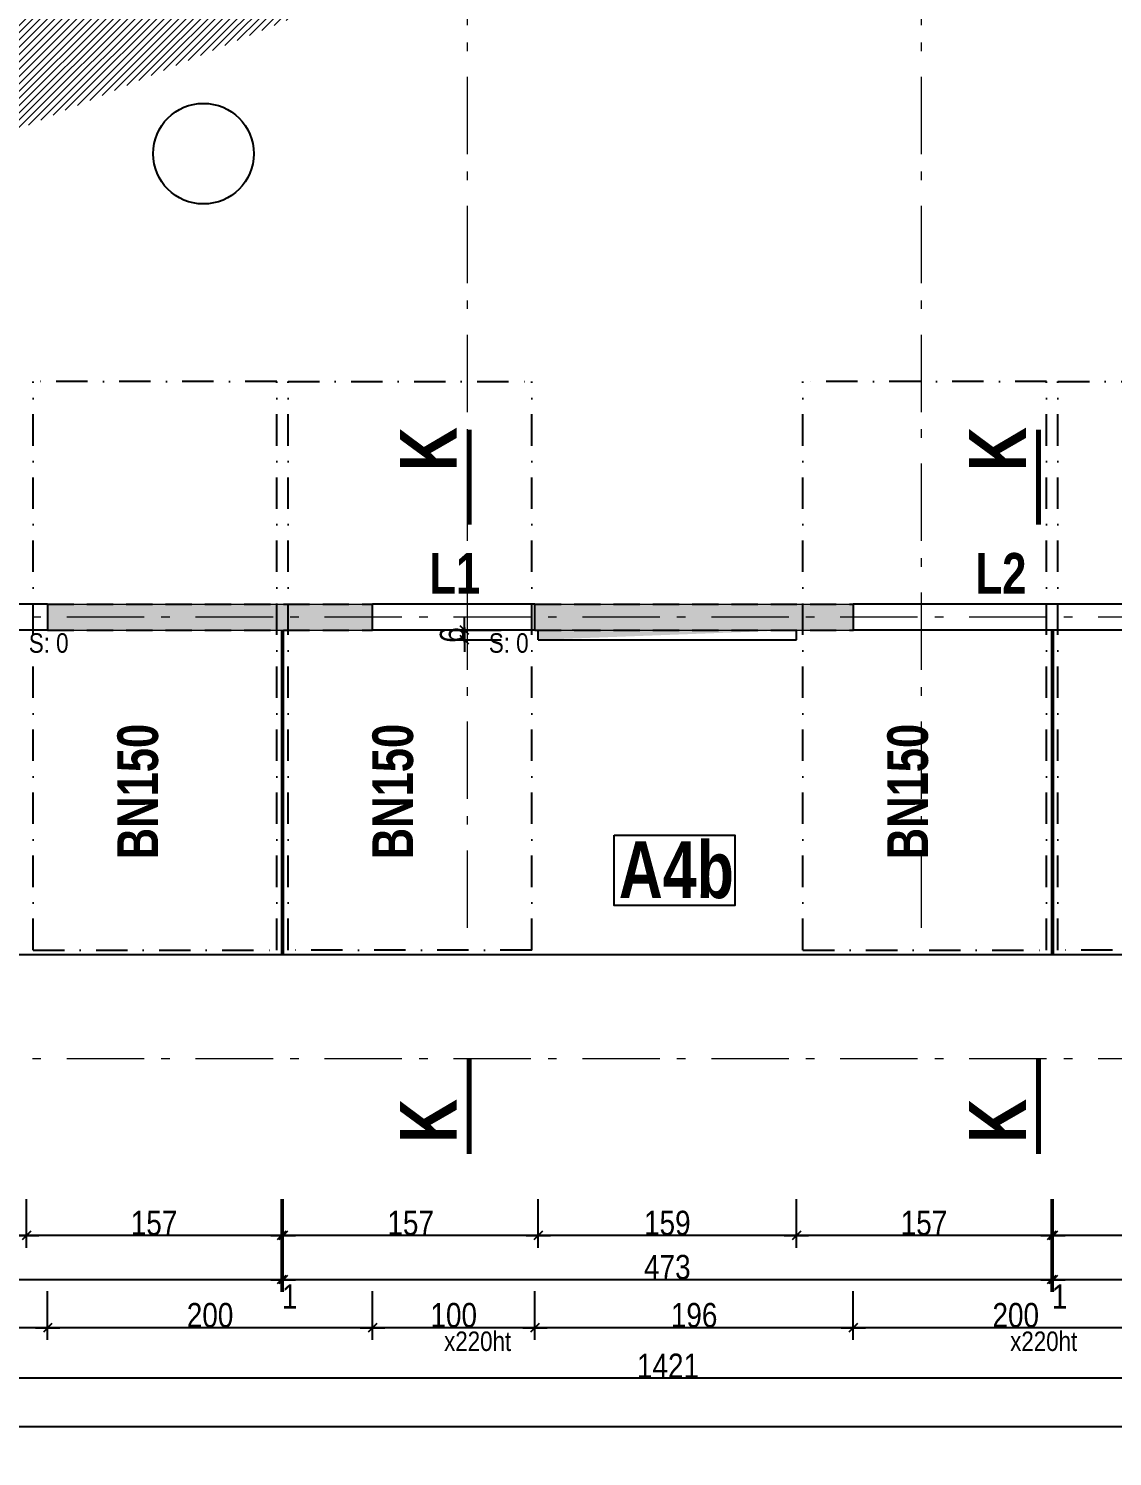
# Model space of a CAD drawing. Header units: centimetres. Extents: x -1744 to 32711, y -16767 to -12567.
# Drawn here: x 30179 to 30847, y -16069 to -15190 of the extents above; entities that cross this region are included whole.
import ezdxf
from ezdxf.enums import TextEntityAlignment as Align

# ---------------------------------------------------------------- set-up
doc = ezdxf.new("R2010")
doc.units = ezdxf.units.CM
doc.header["$LTSCALE"] = 25.4
doc.header["$PDMODE"] = 1
doc.header["$PDSIZE"] = -2
for name, pattern in [('CACHEX2', [19.05, 12.7, -6.35]), ('Style de ligne -6', [1.04164, 0.625, -0.20828, 0.06943, -0.13893]), ('TIRETPTX2', [50.8, 25.4, -12.7, 0, -12.7])]:
    doc.linetypes.add(name, pattern=pattern)
for name, color, linetype in [('01_cote_gen', 4, 'Continuous'), ('01_linteaux', 2, 'Continuous'), ('01_murs_sup', 2, 'CACHEX2'), ('01_poch_murs', 253, 'Continuous'), ('01_texte', 230, 'Continuous'), ('AA_COTES', 2, 'Continuous')]:
    doc.layers.add(name, color=color, linetype=linetype)
for name, color, linetype, lineweight in [('01_murs_coup', 5, 'Continuous', 60), ('01_résv', 32, 'Continuous', 9), ('B Général', 7, 'Continuous', 5)]:
    doc.layers.add(name, color=color, linetype=linetype, lineweight=lineweight)
doc.styles.add('ARIAL NA', font='ARIALN.TTF')
doc.styles.add('impact', font='impact.ttf')
doc.styles.add('STYLE2', font='ARIALN.TTF')
doc.dimstyles.new('JB50', dxfattribs={"dimscale": 0.1, "dimtxt": 150, "dimasz": 15, "dimexe": 0.1, "dimexo": 0.1, "dimgap": 0.09, "dimtad": 1, "dimdec": 1, "dimdsep": 46, "dimtxsty": 'STYLE2', "dimblk1": 'BOND_G', "dimblk2": 'BOND_D', "dimsah": 1, "dimcen": 1.5, "dimdle": 0.01, "dimse1": 1, "dimse2": 1, "dimclrd": 4, "dimclre": 2, "dimclrt": 6, "dimazin": 2, "dimtfac": 2.333333, "dimtdec": 1, "dimtix": 1, "dimtmove": 2, "dimatfit": 3, "dimldrblk": 'BOND_G', "dimfxl": 1, "dimtolj": 1, "dimtzin": 0, "dimarcsym": 0})

# ---------------------------------------------------------------- blocks, each defined once
blk = doc.blocks.new('BOND_G')
at = {"layer": 'AA_COTES', "color": 0}
for p, q in [((0, -5), (0, 15)), ((5, 0), (-5, 0)), ((1.77, 1.77), (-1.77, -1.77))]:
    blk.add_line(p, q, dxfattribs=at)
blk = doc.blocks.new('BOND_D')
at = {"layer": 'AA_COTES', "color": 0}
for p, q in [((5, 0), (-5, 0)), ((-1.77, -1.77), (1.77, 1.77)), ((0, 5), (0, -15))]:
    blk.add_line(p, q, dxfattribs=at)
blk = doc.blocks.new('*D33')
at = {"layer": '01_cote_gen', "color": 4, "lineweight": -2, "transparency": 16777216}
blk.add_line((30885.66, -15990.09), (30688.66, -15990.09), dxfattribs=at)
at = {"layer": 'Defpoints', "color": 0, "transparency": 16777216}
for p in [(30687.16, -15645.55), (30887.16, -15645.55), (30687.16, -15990.09)]:
    blk.add_point(p, dxfattribs=at)
at = {"layer": '01_cote_gen', "color": 4, "lineweight": -2, "transparency": 16777216, "xscale": 1.5, "yscale": 1.5, "zscale": 1.5, "rotation": 180}
blk.add_blockref('BOND_D', (30687.16, -15990.09), dxfattribs=at)
at = {"layer": '01_cote_gen', "color": 4, "lineweight": -2, "transparency": 16777216, "xscale": 1.5, "yscale": 1.5, "zscale": 1.5}
blk.add_blockref('BOND_G', (30887.16, -15990.09), dxfattribs=at)
at = {"layer": '01_cote_gen', "color": 6, "transparency": 16777216, "insert": (30787.16, -15982.43), "char_height": 15, "attachment_point": 5, "style": 'STYLE2'}
blk.add_mtext('\\A1;200', dxfattribs=at)
blk = doc.blocks.new('*D34')
at = {"layer": '01_cote_gen', "color": 4, "lineweight": -2, "transparency": 16777216}
blk.add_line((30685.66, -15990.09), (30492.66, -15990.09), dxfattribs=at)
at = {"layer": 'Defpoints', "color": 0, "transparency": 16777216}
for p in [(30687.16, -15645.55), (30491.16, -15653.55), (30491.16, -15990.09)]:
    blk.add_point(p, dxfattribs=at)
at = {"layer": '01_cote_gen', "color": 4, "lineweight": -2, "transparency": 16777216, "xscale": 1.5, "yscale": 1.5, "zscale": 1.5, "rotation": 180}
blk.add_blockref('BOND_D', (30491.16, -15990.09), dxfattribs=at)
at = {"layer": '01_cote_gen', "color": 4, "lineweight": -2, "transparency": 16777216, "xscale": 1.5, "yscale": 1.5, "zscale": 1.5}
blk.add_blockref('BOND_G', (30687.16, -15990.09), dxfattribs=at)
at = {"layer": '01_cote_gen', "color": 6, "transparency": 16777216, "insert": (30589.16, -15982.43), "char_height": 15, "attachment_point": 5, "style": 'STYLE2'}
blk.add_mtext('\\A1;196', dxfattribs=at)
blk = doc.blocks.new('*D35')
at = {"layer": '01_cote_gen', "color": 4, "lineweight": -2, "transparency": 16777216}
blk.add_line((30489.66, -15990.09), (30392.66, -15990.09), dxfattribs=at)
at = {"layer": 'Defpoints', "color": 0, "transparency": 16777216}
for p in [(30391.16, -15645.55), (30491.16, -15653.55), (30391.16, -15990.09)]:
    blk.add_point(p, dxfattribs=at)
at = {"layer": '01_cote_gen', "color": 4, "lineweight": -2, "transparency": 16777216, "xscale": 1.5, "yscale": 1.5, "zscale": 1.5, "rotation": 180}
blk.add_blockref('BOND_D', (30391.16, -15990.09), dxfattribs=at)
at = {"layer": '01_cote_gen', "color": 4, "lineweight": -2, "transparency": 16777216, "xscale": 1.5, "yscale": 1.5, "zscale": 1.5}
blk.add_blockref('BOND_G', (30491.16, -15990.09), dxfattribs=at)
at = {"layer": '01_cote_gen', "color": 6, "transparency": 16777216, "insert": (30441.16, -15982.43), "char_height": 15, "attachment_point": 5, "style": 'STYLE2'}
blk.add_mtext('\\A1;100', dxfattribs=at)
blk = doc.blocks.new('*D36')
at = {"layer": '01_cote_gen', "color": 4, "lineweight": -2, "transparency": 16777216}
blk.add_line((30389.66, -15990.09), (30192.66, -15990.09), dxfattribs=at)
at = {"layer": 'Defpoints', "color": 0, "transparency": 16777216}
for p in [(30191.16, -15645.55), (30391.16, -15645.55), (30191.16, -15990.09)]:
    blk.add_point(p, dxfattribs=at)
at = {"layer": '01_cote_gen', "color": 4, "lineweight": -2, "transparency": 16777216, "xscale": 1.5, "yscale": 1.5, "zscale": 1.5, "rotation": 180}
blk.add_blockref('BOND_D', (30191.16, -15990.09), dxfattribs=at)
at = {"layer": '01_cote_gen', "color": 4, "lineweight": -2, "transparency": 16777216, "xscale": 1.5, "yscale": 1.5, "zscale": 1.5}
blk.add_blockref('BOND_G', (30391.16, -15990.09), dxfattribs=at)
at = {"layer": '01_cote_gen', "color": 6, "transparency": 16777216, "insert": (30291.16, -15982.43), "char_height": 15, "attachment_point": 5, "style": 'STYLE2'}
blk.add_mtext('\\A1;200', dxfattribs=at)
blk = doc.blocks.new('*D37')
at = {"layer": '01_cote_gen', "color": 4, "lineweight": -2, "transparency": 16777216}
blk.add_line((30189.66, -15990.09), (30092.66, -15990.09), dxfattribs=at)
at = {"layer": 'Defpoints', "color": 0, "transparency": 16777216}
for p in [(30091.16, -15645.55), (30191.16, -15645.55), (30091.16, -15990.09)]:
    blk.add_point(p, dxfattribs=at)
at = {"layer": '01_cote_gen', "color": 4, "lineweight": -2, "transparency": 16777216, "xscale": 1.5, "yscale": 1.5, "zscale": 1.5, "rotation": 180}
blk.add_blockref('BOND_D', (30091.16, -15990.09), dxfattribs=at)
at = {"layer": '01_cote_gen', "color": 4, "lineweight": -2, "transparency": 16777216, "xscale": 1.5, "yscale": 1.5, "zscale": 1.5}
blk.add_blockref('BOND_G', (30191.16, -15990.09), dxfattribs=at)
at = {"layer": '01_cote_gen', "color": 6, "transparency": 16777216, "insert": (30141.16, -15982.43), "char_height": 15, "attachment_point": 5, "style": 'STYLE2'}
blk.add_mtext('\\A1;100', dxfattribs=at)
blk = doc.blocks.new('*D39')
at = {"layer": '01_cote_gen', "color": 4, "lineweight": -2, "transparency": 16777216}
blk.add_line((31281.66, -16021.05), (29863.66, -16021.05), dxfattribs=at)
at = {"layer": 'Defpoints', "color": 0, "transparency": 16777216}
for p in [(29862.16, -15997.59), (31283.16, -15997.59), (29862.16, -16021.05)]:
    blk.add_point(p, dxfattribs=at)
at = {"layer": '01_cote_gen', "color": 4, "lineweight": -2, "transparency": 16777216, "xscale": 1.5, "yscale": 1.5, "zscale": 1.5, "rotation": 180}
blk.add_blockref('BOND_D', (29862.16, -16021.05), dxfattribs=at)
at = {"layer": '01_cote_gen', "color": 4, "lineweight": -2, "transparency": 16777216, "xscale": 1.5, "yscale": 1.5, "zscale": 1.5}
blk.add_blockref('BOND_G', (31283.16, -16021.05), dxfattribs=at)
at = {"layer": '01_cote_gen', "color": 6, "transparency": 16777216, "insert": (30573.07, -16013.51), "char_height": 15, "attachment_point": 5, "style": 'STYLE2'}
blk.add_mtext('\\A1;1421', dxfattribs=at)
blk = doc.blocks.new('*D66')
at = {"layer": '01_cote_gen', "color": 4, "lineweight": -2, "transparency": 16777216}
blk.add_line((31281.66, -16051.14), (28838.66, -16051.14), dxfattribs=at)
at = {"layer": 'Defpoints', "color": 0, "transparency": 16777216}
for p in [(31283.16, -15969.69), (28837.16, -16035.85), (28837.16, -16051.14)]:
    blk.add_point(p, dxfattribs=at)
at = {"layer": '01_cote_gen', "color": 4, "lineweight": -2, "transparency": 16777216, "xscale": 1.5, "yscale": 1.5, "zscale": 1.5, "rotation": 180}
blk.add_blockref('BOND_D', (28837.16, -16051.14), dxfattribs=at)
at = {"layer": '01_cote_gen', "color": 4, "lineweight": -2, "transparency": 16777216, "xscale": 1.5, "yscale": 1.5, "zscale": 1.5}
blk.add_blockref('BOND_G', (31283.16, -16051.14), dxfattribs=at)
at = {"layer": '01_cote_gen', "color": 6, "transparency": 16777216, "insert": (30060.64, -16043.47), "char_height": 15, "attachment_point": 5, "style": 'STYLE2'}
blk.add_mtext('\\A1;2446', dxfattribs=at)
blk = doc.blocks.new('*D154')
at = {"layer": '01_cote_gen', "color": 4, "lineweight": -2, "transparency": 16777216}
blk.add_line((30333.66, -15960.49), (29863.66, -15960.49), dxfattribs=at)
at = {"layer": 'Defpoints', "color": 0, "transparency": 16777216}
for p in [(29862.16, -15867.16), (30335.16, -15867.16), (29862.16, -15960.49)]:
    blk.add_point(p, dxfattribs=at)
at = {"layer": '01_cote_gen', "color": 4, "lineweight": -2, "transparency": 16777216, "xscale": 1.5, "yscale": 1.5, "zscale": 1.5, "rotation": 180}
blk.add_blockref('BOND_D', (29862.16, -15960.49), dxfattribs=at)
at = {"layer": '01_cote_gen', "color": 4, "lineweight": -2, "transparency": 16777216, "xscale": 1.5, "yscale": 1.5, "zscale": 1.5}
blk.add_blockref('BOND_G', (30335.16, -15960.49), dxfattribs=at)
at = {"layer": '01_cote_gen', "color": 6, "transparency": 16777216, "insert": (30098.66, -15952.82), "char_height": 15, "attachment_point": 5, "style": 'STYLE2'}
blk.add_mtext('\\A1;473', dxfattribs=at)
blk = doc.blocks.new('*D147')
at = {"layer": '01_cote_gen', "color": 4, "lineweight": -2, "transparency": 16777216}
for p, q in [((30333.66, -15960.49), (30332.16, -15960.49)), ((30335.16, -15960.49), (30336.16, -15960.49)), ((30337.66, -15960.49), (30339.16, -15960.49))]:
    blk.add_line(p, q, dxfattribs=at)
at = {"layer": 'Defpoints', "color": 0, "transparency": 16777216}
for p in [(30335.16, -15848.83), (30336.16, -15848.83), (30336.16, -15960.49)]:
    blk.add_point(p, dxfattribs=at)
at = {"layer": '01_cote_gen', "color": 4, "lineweight": -2, "transparency": 16777216, "xscale": 1.5, "yscale": 1.5, "zscale": 1.5}
blk.add_blockref('BOND_G', (30335.16, -15960.49), dxfattribs=at)
at = {"layer": '01_cote_gen', "color": 4, "lineweight": -2, "transparency": 16777216, "xscale": 1.5, "yscale": 1.5, "zscale": 1.5, "rotation": 180}
blk.add_blockref('BOND_D', (30336.16, -15960.49), dxfattribs=at)
at = {"layer": '01_cote_gen', "color": 6, "transparency": 16777216, "insert": (30340.13, -15970.91), "char_height": 15, "attachment_point": 5, "style": 'STYLE2'}
blk.add_mtext('\\A1;1', dxfattribs=at)
blk = doc.blocks.new('*D155')
at = {"layer": '01_cote_gen', "color": 4, "lineweight": -2, "transparency": 16777216}
blk.add_line((30807.66, -15960.49), (30337.66, -15960.49), dxfattribs=at)
at = {"layer": 'Defpoints', "color": 0, "transparency": 16777216}
for p in [(30809.16, -15821.36), (30336.16, -15832.76), (30336.16, -15960.49)]:
    blk.add_point(p, dxfattribs=at)
at = {"layer": '01_cote_gen', "color": 4, "lineweight": -2, "transparency": 16777216, "xscale": 1.5, "yscale": 1.5, "zscale": 1.5, "rotation": 180}
blk.add_blockref('BOND_D', (30336.16, -15960.49), dxfattribs=at)
at = {"layer": '01_cote_gen', "color": 4, "lineweight": -2, "transparency": 16777216, "xscale": 1.5, "yscale": 1.5, "zscale": 1.5}
blk.add_blockref('BOND_G', (30809.16, -15960.49), dxfattribs=at)
at = {"layer": '01_cote_gen', "color": 6, "transparency": 16777216, "insert": (30572.66, -15952.82), "char_height": 15, "attachment_point": 5, "style": 'STYLE2'}
blk.add_mtext('\\A1;473', dxfattribs=at)
blk = doc.blocks.new('*D156')
at = {"layer": '01_cote_gen', "color": 4, "lineweight": -2, "transparency": 16777216}
blk.add_line((31281.66, -15960.49), (30811.66, -15960.49), dxfattribs=at)
at = {"layer": 'Defpoints', "color": 0, "transparency": 16777216}
for p in [(30810.16, -15867.16), (31283.16, -15867.16), (30810.16, -15960.49)]:
    blk.add_point(p, dxfattribs=at)
at = {"layer": '01_cote_gen', "color": 4, "lineweight": -2, "transparency": 16777216, "xscale": 1.5, "yscale": 1.5, "zscale": 1.5, "rotation": 180}
blk.add_blockref('BOND_D', (30810.16, -15960.49), dxfattribs=at)
at = {"layer": '01_cote_gen', "color": 4, "lineweight": -2, "transparency": 16777216, "xscale": 1.5, "yscale": 1.5, "zscale": 1.5}
blk.add_blockref('BOND_G', (31283.16, -15960.49), dxfattribs=at)
at = {"layer": '01_cote_gen', "color": 6, "transparency": 16777216, "insert": (31046.66, -15952.82), "char_height": 15, "attachment_point": 5, "style": 'STYLE2'}
blk.add_mtext('\\A1;473', dxfattribs=at)
blk = doc.blocks.new('*D162')
at = {"layer": '01_cote_gen', "color": 4, "lineweight": -2, "transparency": 16777216}
blk.add_line((30333.66, -15933.33), (30179.66, -15933.33), dxfattribs=at)
at = {"layer": 'Defpoints', "color": 0, "transparency": 16777216}
for p in [(30178.16, -15673.16), (30335.16, -15684.88), (30178.16, -15933.33)]:
    blk.add_point(p, dxfattribs=at)
at = {"layer": '01_cote_gen', "color": 4, "lineweight": -2, "transparency": 16777216, "xscale": 1.5, "yscale": 1.5, "zscale": 1.5, "rotation": 180}
blk.add_blockref('BOND_D', (30178.16, -15933.33), dxfattribs=at)
at = {"layer": '01_cote_gen', "color": 4, "lineweight": -2, "transparency": 16777216, "xscale": 1.5, "yscale": 1.5, "zscale": 1.5}
blk.add_blockref('BOND_G', (30335.16, -15933.33), dxfattribs=at)
at = {"layer": '01_cote_gen', "color": 6, "transparency": 16777216, "insert": (30256.66, -15925.66), "char_height": 15, "attachment_point": 5, "style": 'STYLE2'}
blk.add_mtext('\\A1;157', dxfattribs=at)
blk = doc.blocks.new('*D163')
at = {"layer": '01_cote_gen', "color": 4, "lineweight": -2, "transparency": 16777216}
blk.add_line((30176.66, -15933.33), (30036.63, -15933.33), dxfattribs=at)
at = {"layer": 'Defpoints', "color": 0, "transparency": 16777216}
for p in [(30035.13, -15673.16), (30178.16, -15673.16), (30035.13, -15933.33)]:
    blk.add_point(p, dxfattribs=at)
at = {"layer": '01_cote_gen', "color": 4, "lineweight": -2, "transparency": 16777216, "xscale": 1.5, "yscale": 1.5, "zscale": 1.5, "rotation": 180}
blk.add_blockref('BOND_D', (30035.13, -15933.33), dxfattribs=at)
at = {"layer": '01_cote_gen', "color": 4, "lineweight": -2, "transparency": 16777216, "xscale": 1.5, "yscale": 1.5, "zscale": 1.5}
blk.add_blockref('BOND_G', (30178.16, -15933.33), dxfattribs=at)
at = {"layer": '01_cote_gen', "color": 6, "transparency": 16777216, "insert": (30106.65, -15925.66), "char_height": 15, "attachment_point": 5, "style": 'STYLE2'}
blk.add_mtext('\\A1;143', dxfattribs=at)
blk = doc.blocks.new('*D149')
at = {"layer": '01_cote_gen', "color": 4, "lineweight": -2, "transparency": 16777216}
for p, q in [((30807.66, -15960.49), (30806.16, -15960.49)), ((30809.16, -15960.49), (30810.16, -15960.49)), ((30811.66, -15960.49), (30813.16, -15960.49))]:
    blk.add_line(p, q, dxfattribs=at)
at = {"layer": 'Defpoints', "color": 0, "transparency": 16777216}
for p in [(30809.16, -15848.83), (30810.16, -15848.83), (30810.16, -15960.49)]:
    blk.add_point(p, dxfattribs=at)
at = {"layer": '01_cote_gen', "color": 4, "lineweight": -2, "transparency": 16777216, "xscale": 1.5, "yscale": 1.5, "zscale": 1.5}
blk.add_blockref('BOND_G', (30809.16, -15960.49), dxfattribs=at)
at = {"layer": '01_cote_gen', "color": 4, "lineweight": -2, "transparency": 16777216, "xscale": 1.5, "yscale": 1.5, "zscale": 1.5, "rotation": 180}
blk.add_blockref('BOND_D', (30810.16, -15960.49), dxfattribs=at)
at = {"layer": '01_cote_gen', "color": 6, "transparency": 16777216, "insert": (30814.13, -15970.91), "char_height": 15, "attachment_point": 5, "style": 'STYLE2'}
blk.add_mtext('\\A1;1', dxfattribs=at)
blk = doc.blocks.new('*D165')
at = {"layer": '01_cote_gen', "color": 4, "lineweight": -2, "transparency": 16777216}
blk.add_line((30807.66, -15933.33), (30653.66, -15933.33), dxfattribs=at)
at = {"layer": 'Defpoints', "color": 0, "transparency": 16777216}
for p in [(30652.16, -15673.16), (30652.16, -15933.33), (30809.16, -15937.99)]:
    blk.add_point(p, dxfattribs=at)
at = {"layer": '01_cote_gen', "color": 4, "lineweight": -2, "transparency": 16777216, "xscale": 1.5, "yscale": 1.5, "zscale": 1.5, "rotation": 180}
blk.add_blockref('BOND_D', (30652.16, -15933.33), dxfattribs=at)
at = {"layer": '01_cote_gen', "color": 4, "lineweight": -2, "transparency": 16777216, "xscale": 1.5, "yscale": 1.5, "zscale": 1.5}
blk.add_blockref('BOND_G', (30809.16, -15933.33), dxfattribs=at)
at = {"layer": '01_cote_gen', "color": 6, "transparency": 16777216, "insert": (30730.66, -15925.66), "char_height": 15, "attachment_point": 5, "style": 'STYLE2'}
blk.add_mtext('\\A1;157', dxfattribs=at)
blk = doc.blocks.new('*D166')
at = {"layer": '01_cote_gen', "color": 4, "lineweight": -2, "transparency": 16777216}
blk.add_line((30650.66, -15933.33), (30494.66, -15933.33), dxfattribs=at)
at = {"layer": 'Defpoints', "color": 0, "transparency": 16777216}
for p in [(30493.16, -15673.16), (30652.16, -15673.16), (30493.16, -15933.33)]:
    blk.add_point(p, dxfattribs=at)
at = {"layer": '01_cote_gen', "color": 4, "lineweight": -2, "transparency": 16777216, "xscale": 1.5, "yscale": 1.5, "zscale": 1.5, "rotation": 180}
blk.add_blockref('BOND_D', (30493.16, -15933.33), dxfattribs=at)
at = {"layer": '01_cote_gen', "color": 4, "lineweight": -2, "transparency": 16777216, "xscale": 1.5, "yscale": 1.5, "zscale": 1.5}
blk.add_blockref('BOND_G', (30652.16, -15933.33), dxfattribs=at)
at = {"layer": '01_cote_gen', "color": 6, "transparency": 16777216, "insert": (30572.66, -15925.66), "char_height": 15, "attachment_point": 5, "style": 'STYLE2'}
blk.add_mtext('\\A1;159', dxfattribs=at)
blk = doc.blocks.new('*D167')
at = {"layer": '01_cote_gen', "color": 4, "lineweight": -2, "transparency": 16777216}
blk.add_line((30491.66, -15933.33), (30337.66, -15933.33), dxfattribs=at)
at = {"layer": 'Defpoints', "color": 0, "transparency": 16777216}
for p in [(30336.16, -15867.16), (30493.16, -15917.44), (30336.16, -15933.33)]:
    blk.add_point(p, dxfattribs=at)
at = {"layer": '01_cote_gen', "color": 4, "lineweight": -2, "transparency": 16777216, "xscale": 1.5, "yscale": 1.5, "zscale": 1.5, "rotation": 180}
blk.add_blockref('BOND_D', (30336.16, -15933.33), dxfattribs=at)
at = {"layer": '01_cote_gen', "color": 4, "lineweight": -2, "transparency": 16777216, "xscale": 1.5, "yscale": 1.5, "zscale": 1.5}
blk.add_blockref('BOND_G', (30493.16, -15933.33), dxfattribs=at)
at = {"layer": '01_cote_gen', "color": 6, "transparency": 16777216, "insert": (30414.66, -15925.66), "char_height": 15, "attachment_point": 5, "style": 'STYLE2'}
blk.add_mtext('\\A1;157', dxfattribs=at)
blk = doc.blocks.new('*D150')
at = {"layer": '01_cote_gen', "color": 4, "lineweight": -2, "transparency": 16777216}
blk.add_line((30965.66, -15933.33), (30811.66, -15933.33), dxfattribs=at)
at = {"layer": 'Defpoints', "color": 0, "transparency": 16777216}
for p in [(30810.16, -15675.33), (30967.16, -15675.33), (30810.16, -15933.33)]:
    blk.add_point(p, dxfattribs=at)
at = {"layer": '01_cote_gen', "color": 4, "lineweight": -2, "transparency": 16777216, "xscale": 1.5, "yscale": 1.5, "zscale": 1.5, "rotation": 180}
blk.add_blockref('BOND_D', (30810.16, -15933.33), dxfattribs=at)
at = {"layer": '01_cote_gen', "color": 4, "lineweight": -2, "transparency": 16777216, "xscale": 1.5, "yscale": 1.5, "zscale": 1.5}
blk.add_blockref('BOND_G', (30967.16, -15933.33), dxfattribs=at)
at = {"layer": '01_cote_gen', "color": 6, "transparency": 16777216, "insert": (30888.66, -15925.66), "char_height": 15, "attachment_point": 5, "style": 'STYLE2'}
blk.add_mtext('\\A1;157', dxfattribs=at)
blk = doc.blocks.new('*D172')
at = {"layer": '01_cote_gen', "color": 4, "lineweight": -2, "transparency": 16777216}
for p, q in [((29994.17, -15559.06), (29994.17, -15557.56)), ((29994.17, -15560.56), (29994.17, -15566.56)), ((29994.17, -15568.06), (29994.17, -15569.56))]:
    blk.add_line(p, q, dxfattribs=at)
at = {"layer": 'Defpoints', "color": 0, "transparency": 16777216}
for p in [(29994.17, -15566.56), (30200.05, -15560.56), (30200.05, -15566.56)]:
    blk.add_point(p, dxfattribs=at)
at = {"layer": '01_cote_gen', "color": 4, "lineweight": -2, "transparency": 16777216, "xscale": 1.5, "yscale": 1.5, "zscale": 1.5}
for name, p, rotation in [('BOND_G', (29994.17, -15560.56), 270), ('BOND_D', (29994.17, -15566.56), 90)]:
    blk.add_blockref(name, p, dxfattribs=dict(at, rotation=rotation))
at = {"layer": '01_cote_gen', "color": 6, "transparency": 16777216, "insert": (29986.5, -15563.56), "char_height": 15, "attachment_point": 5, "rotation": 90, "style": 'STYLE2'}
blk.add_mtext('\\A1;6', dxfattribs=at)
blk = doc.blocks.new('*D173')
at = {"layer": '01_cote_gen', "color": 4, "lineweight": -2, "transparency": 16777216}
for p, q in [((30447.88, -15559.06), (30447.88, -15557.56)), ((30447.88, -15560.56), (30447.88, -15566.56)), ((30447.88, -15568.06), (30447.88, -15569.56))]:
    blk.add_line(p, q, dxfattribs=at)
at = {"layer": 'Defpoints', "color": 0, "transparency": 16777216}
for p in [(30447.88, -15566.56), (30653.76, -15560.56), (30653.76, -15566.56)]:
    blk.add_point(p, dxfattribs=at)
at = {"layer": '01_cote_gen', "color": 4, "lineweight": -2, "transparency": 16777216, "xscale": 1.5, "yscale": 1.5, "zscale": 1.5}
for name, p, rotation in [('BOND_G', (30447.88, -15560.56), 270), ('BOND_D', (30447.88, -15566.56), 90)]:
    blk.add_blockref(name, p, dxfattribs=dict(at, rotation=rotation))
at = {"layer": '01_cote_gen', "color": 6, "transparency": 16777216, "insert": (30440.21, -15563.56), "char_height": 15, "attachment_point": 5, "rotation": 90, "style": 'STYLE2'}
blk.add_mtext('\\A1;6', dxfattribs=at)

msp = doc.modelspace()

# ---------------------------------------------------------------- hatches: boundary and pattern name
at = {"layer": '01_murs_sup'}
h = msp.add_hatch(dxfattribs=at)
h.set_pattern_fill('DASH', color=256, scale=2.5, angle=135)
h.set_pattern_definition([(135, (-11657.174, -4351.756), (-11.2253202, 9e-16), [7.9375, -7.9375])])
h.paths.add_polyline_path([(31041.17, -15544.61), (30887.17, -15544.61), (30887.17, -15560.61), (31041.17, -15560.61)])
h.paths.add_polyline_path([(30687.18, -15544.56), (30491.19, -15544.56), (30491.19, -15560.56), (30687.18, -15560.56)])
h.paths.add_polyline_path([(30391.19, -15544.56), (30191.17, -15544.56), (30191.17, -15560.56), (30391.19, -15560.56)])
h.paths.add_polyline_path([(30091.17, -15544.56), (29878.17, -15544.56), (29878.17, -14951.56), (30243.17, -14951.56), (30243.17, -14933.56), (29862.17, -14933.56), (29862.17, -15560.56), (30091.17, -15560.56)])
h.paths.add_polyline_path([(29860.17, -14933.56), (29187.77, -14933.56), (29187.77, -14951.56), (29844.17, -14951.56), (29844.17, -15544.56), (29741.17, -15544.56), (29741.17, -15560.56), (29844.17, -15560.56), (29844.17, -15760.56), (29860.17, -15760.56)])
h.paths.add_polyline_path([(29541.17, -15544.56), (29391.17, -15544.56), (29391.17, -15560.56), (29541.17, -15560.56)], flags=17)
at = {"layer": '01_poch_murs'}
h = msp.add_hatch(color=256, dxfattribs=at)
h.dxf.hatch_style = 1
h.paths.add_polyline_path([(29213.16, -14933.56), (28837.16, -14933.56), (28853.16, -14933.56), (28855.14, -14933.56), (28853.16, -15560.56), (29061.16, -15560.56), (29061.16, -15544.56), (28855.16, -15544.56), (28855.16, -14951.56), (29213.16, -14951.56)])
h.paths.add_polyline_path([(29860.16, -14933.56), (29315.16, -14933.56), (29315.16, -14951.56), (29844.16, -14951.56), (29844.16, -15544.56), (29741.16, -15544.56), (29741.16, -15560.56), (29844.16, -15560.56), (29844.16, -15760.56), (29860.16, -15760.56)])
h.paths.add_polyline_path([(30242.16, -14933.56), (29862.16, -14933.56), (29862.16, -15560.56), (30091.16, -15560.56), (30091.16, -15544.56), (29878.16, -15544.56), (29878.16, -14951.56), (30242.16, -14951.56)])
h.paths.add_polyline_path([(31283.16, -15198.56), (31267.16, -15198.56), (31267.16, -15331.56), (31283.16, -15331.56)])
h.paths.add_polyline_path([(31283.16, -15431.56), (31267.16, -15431.56), (31267.16, -15544.56), (31141.16, -15544.56), (31141.16, -15560.56), (31283.16, -15560.56)])
h.paths.add_polyline_path([(31041.16, -15544.56), (30887.16, -15544.56), (30887.16, -15560.56), (31041.16, -15560.56)])
h.paths.add_polyline_path([(30687.16, -15544.56), (30491.16, -15544.56), (30491.16, -15560.56), (30687.16, -15560.56)])
h.paths.add_polyline_path([(30391.16, -15544.56), (30191.16, -15544.56), (30191.16, -15560.56), (30391.16, -15560.56)])
h.paths.add_polyline_path([(29541.16, -15544.56), (29391.16, -15544.56), (29391.16, -15560.56), (29541.16, -15560.56)], flags=17)
h.paths.add_polyline_path([(29291.16, -15544.56), (29161.16, -15544.56), (29161.16, -15560.56), (29291.16, -15560.56)])
h.paths.add_polyline_path([(31267.17, -14933.56), (31283.16, -14933.56), (31283.16, -14903.56), (31267.16, -14903.56), (31267.16, -14933.56)])
h.paths.add_polyline_path([(31283.16, -14951.56), (30883.16, -14951.56), (30883.16, -14942.56), (30883.16, -14942.56), (30883.16, -14933.56), (30344.16, -14933.56), (30344.16, -14951.56), (31267.16, -14951.56), (31267.16, -15098.56), (31283.16, -15098.56)])
at = {"layer": '01_résv'}
h = msp.add_hatch(dxfattribs=at)
h.set_pattern_fill('ANSI31', color=256)
h.set_pattern_definition([(45, (23651.7992, -19078.7956), (-2.245064, 2.245064), [])])
h.paths.add_polyline_path([(29892.08, -15042.56), (29892.08, -15072.59), (29902.08, -15072.59), (29902.08, -15042.62)], flags=17)
h.paths.add_polyline_path([(28263.8, -14511.48), (28263.8, -14581.48), (28273.8, -14581.48), (28273.8, -14511.48)])
h.paths.add_polyline_path([(28495, -14971.93), (28495.4, -15031.93), (28505.4, -15031.93), (28505, -14971.93)], flags=17)
h.paths.add_polyline_path([(28264.53, -14966.84), (28194.53, -14966.84), (28194.53, -14976.84), (28264.53, -14976.84)], flags=17)
h.paths.add_polyline_path([(28284.53, -14966.84), (28344.53, -14966.84), (28344.53, -14976.84), (28284.53, -14976.84)], flags=17)
h.paths.add_polyline_path([(27483.61, -15762.41), (27483.61, -15702.41), (27493.61, -15702.41), (27493.61, -15762.41)], flags=17)
h.paths.add_polyline_path([(28214.86, -14432.47), (28154.86, -14432.47), (28154.86, -14422.47), (28214.86, -14422.47)])
edge = h.paths.add_edge_path()
edge.add_line((30497.74, -15120.54), (30537.74, -15120.54))
edge.add_line((30537.74, -15120.54), (30566.35, -15148.83))
edge.add_line((30566.35, -15148.83), (30569.5, -15145.68))
edge.add_line((30569.5, -15145.68), (30572.87, -15142.31))
edge.add_line((30572.87, -15142.31), (30573.42, -15141.76))
edge.add_line((30573.42, -15141.76), (30538.77, -15107.1))
edge.add_line((30498.09, -15120.54), (30498.09, -15110.54))
edge.add_line((30498.09, -15110.54), (30542.21, -15110.54))
edge.add_line((29889.79, -14687.41), (29889.69, -14687.41))
edge.add_line((29889.69, -14687.41), (29889.71, -14664.36))
edge.add_line((29889.71, -14664.36), (29899.71, -14664.36))
edge.add_line((29899.71, -14664.36), (29899.8, -14694.4))
edge.add_line((29899.8, -14694.4), (29889.69, -14694.34))
edge.add_line((28866.94, -14687.41), (28866.84, -14687.41))
edge.add_line((28866.84, -14687.41), (28866.84, -14657.41))
edge.add_line((28866.84, -14657.41), (28876.84, -14657.41))
edge.add_line((28876.84, -14657.41), (28876.84, -14687.41))
edge.add_line((28876.84, -14687.41), (28866.84, -14687.41))
edge.add_line((27175.63, -16464.54), (27259.03, -16464.56))
edge.add_line((27259.03, -16464.56), (27259.44, -16474.52))
edge.add_line((27259.44, -16474.52), (27179.43, -16474.5))
edge.add_line((27179.43, -16474.5), (27179.03, -16467.9))
h.paths.add_polyline_path([(30573.6, -14589.64), (30566.53, -14582.57), (30537.85, -14610.86), (30497.85, -14610.86), (30497.85, -14620.86), (30541.99, -14620.86)])

# ---------------------------------------------------------------- linework, layer by layer
at = {"layer": '01_linteaux', "linetype": 'TIRETPTX2', "ltscale": 0.03}
for p, q in [((30332.16, -15407.56), (30182.16, -15407.56)), ((30182.16, -15757.56), (30182.16, -15407.56)), ((30332.16, -15757.56), (30332.16, -15407.56)), ((30339.16, -15407.56), (30489.16, -15407.56)), ((30339.16, -15757.56), (30339.16, -15407.56)), ((30489.16, -15757.56), (30489.16, -15407.56)), ((30806.16, -15407.56), (30656.16, -15407.56)), ((30656.16, -15757.56), (30656.16, -15407.56)), ((30806.16, -15757.56), (30806.16, -15407.56)), ((30813.16, -15407.56), (30963.16, -15407.56)), ((30813.16, -15757.56), (30813.16, -15407.56)), ((30493.16, -15566.56), (30493.16, -15560.56)), ((30652.16, -15566.56), (30652.16, -15560.56)), ((30182.16, -15757.56), (30332.16, -15757.56)), ((30489.16, -15757.56), (30339.16, -15757.56)), ((30656.16, -15757.56), (30806.16, -15757.56)), ((30963.16, -15757.56), (30813.16, -15757.56))]:
    msp.add_line(p, q, dxfattribs=at)
at = {"layer": '01_linteaux'}
for p, q in [((30191.16, -15544.56), (30091.16, -15544.56)), ((30491.16, -15544.56), (30391.16, -15544.56)), ((30887.16, -15544.56), (30687.16, -15544.56)), ((30191.16, -15560.56), (30091.16, -15560.56)), ((30335.16, -15560.56), (30335.16, -15760.56)), ((30336.16, -15560.56), (30336.16, -15760.56)), ((30491.16, -15560.56), (30391.16, -15560.56)), ((30887.16, -15560.56), (30687.16, -15560.56)), ((30809.16, -15560.56), (30809.16, -15760.56)), ((30810.16, -15560.56), (30810.16, -15760.56)), ((31283.16, -15760.56), (29862.16, -15760.56))]:
    msp.add_line(p, q, dxfattribs=at)
at = {"layer": '01_linteaux', "ltscale": 200}
msp.add_line((30493.16, -15566.56), (30652.16, -15566.56), dxfattribs=at)
msp.add_solid([(30493.16, -15566.56), (30493.16, -15560.56), (30652.16, -15560.56)], dxfattribs=at)
at = {"layer": '01_murs_coup', "linetype": 'Continuous', "lineweight": 18}
for p, q in [((30191.16, -15544.56), (30391.16, -15544.56)), ((30191.16, -15544.56), (30391.16, -15544.56)), ((30191.16, -15544.56), (30191.16, -15560.56)), ((30391.16, -15544.56), (30391.16, -15560.56)), ((30491.16, -15544.56), (30687.16, -15544.56)), ((30491.16, -15544.56), (30687.16, -15544.56)), ((30491.16, -15544.56), (30491.16, -15560.56)), ((30687.16, -15544.56), (30687.16, -15560.56)), ((30191.16, -15560.56), (30391.16, -15560.56)), ((30191.16, -15560.56), (30391.16, -15560.56)), ((30491.16, -15560.56), (30687.16, -15560.56)), ((30491.16, -15560.56), (30687.16, -15560.56))]:
    msp.add_line(p, q, dxfattribs=at)
at = {"layer": '01_murs_sup', "ltscale": 0.05}
for p, q in [((30191.17, -15544.56), (30391.19, -15544.56)), ((30191.17, -15544.56), (30191.17, -15560.56)), ((30391.19, -15560.56), (30391.19, -15544.56)), ((30491.19, -15544.56), (30687.18, -15544.56)), ((30491.19, -15560.56), (30491.19, -15544.56)), ((30687.18, -15560.56), (30687.18, -15544.56)), ((30191.17, -15560.56), (30391.19, -15560.56)), ((30491.19, -15560.56), (30687.18, -15560.56))]:
    msp.add_line(p, q, dxfattribs=at)
at = {"layer": '01_résv'}
msp.add_line((30526.5, -15560.56), (30514, -15560.56), dxfattribs=at)
at = {"layer": '01_texte', "const_width": 3}
for points in [[(30450.66, -15437.23), (30450.66, -15495.73)], [(30801.11, -15437.23), (30801.11, -15495.73)], [(30450.66, -15824.56), (30450.66, -15883.06)], [(30801.11, -15824.56), (30801.11, -15883.06)]]:
    msp.add_lwpolyline(points, dxfattribs=at)
at = {"layer": '01_texte'}
msp.add_lwpolyline([(30539.9, -15686.87), (30614.31, -15686.87), (30614.31, -15730.1), (30539.9, -15730.1)], close=True, dxfattribs=at)
msp.add_circle((30287.09, -15267.28), 30.98, dxfattribs=at)
at = {"layer": 'B Général', "color": 1, "linetype": 'Style de ligne -6', "lineweight": 13, "ltscale": 3, "true_color": 0xff0000}
for p, q in [((30449.72, -15743.85), (30449.7, -13560.02)), ((30729.24, -15743.85), (30729.21, -13560.02))]:
    msp.add_line(p, q, dxfattribs=at)
at = {"layer": 'B Général', "color": 1, "linetype": 'Style de ligne -6', "lineweight": 13, "ltscale": 3}
for p, q in [((31599.87, -15552.56), (26534.71, -15552.56)), ((31599.87, -15824.56), (26534.71, -15824.56))]:
    msp.add_line(p, q, dxfattribs=at)

# ---------------------------------------------------------------- texts
at = {"layer": '01_texte', "style": 'impact'}
for s, height, p in [('K', 35, (30453.52, -15449.11)), ('K', 35, (30803.96, -15449.11)), ('BN150', 25, (30266.6, -15659.98)), ('BN150', 25, (30423.6, -15659.98)), ('BN150', 25, (30740.6, -15659.98)), ('K', 35, (30453.52, -15862.7)), ('K', 35, (30803.96, -15862.7))]:
    msp.add_text(s, height=height, rotation=90, dxfattribs=at).set_placement(p, align=Align.BOTTOM_CENTER)
for s, p in [('L1', (30441.76, -15545.64)), ('L2', (30778.08, -15545.64))]:
    msp.add_text(s, height=25, dxfattribs=at).set_placement(p, align=Align.BOTTOM_CENTER)
at = {"layer": '01_texte', "style": 'ARIAL NA'}
for s, p in [('S: 0', (30179.57, -15574.52)), ('S: 0', (30462.8, -15574.52)), ('x220ht', (30435.25, -16004.39)), ('x220ht', (30783.75, -16004.39))]:
    msp.add_text(s, height=12, dxfattribs=at).set_placement(p)
at = {"layer": '01_texte', "style": 'impact'}
msp.add_text('A4b', height=35, dxfattribs=at).set_placement((30578.2, -15708.1), align=Align.MIDDLE_CENTER)

# ---------------------------------------------------------------- dimensions: what is measured, and where the dimension line sits
at = {"layer": '01_cote_gen'}
for base, p1, p2, picture, middle in [((29994.17, -15566.56), (30200.05, -15560.56), (30200.05, -15566.56), '*D172', (29986.5, -15563.56)), ((30447.88, -15566.56), (30653.76, -15560.56), (30653.76, -15566.56), '*D173', (30440.21, -15563.56))]:
    dim = msp.add_linear_dim(base=base, p1=p1, p2=p2, angle=90, dimstyle='JB50', dxfattribs=at)
    dim.commit()
    dim.dimension.update_dxf_attribs({"geometry": picture, "text_midpoint": middle})
for base, p1, p2, picture, middle in [((30091.16, -15990.09), (30191.16, -15645.55), (30091.16, -15645.55), '*D37', (30141.16, -15982.43)), ((30191.16, -15990.09), (30391.16, -15645.55), (30191.16, -15645.55), '*D36', (30291.16, -15982.43)), ((30391.16, -15990.09), (30491.16, -15653.55), (30391.16, -15645.55), '*D35', (30441.16, -15982.43)), ((30491.16, -15990.09), (30687.16, -15645.55), (30491.16, -15653.55), '*D34', (30589.16, -15982.43)), ((30687.16, -15990.09), (30887.16, -15645.55), (30687.16, -15645.55), '*D33', (30787.16, -15982.43)), ((30035.13, -15933.33), (30178.16, -15673.16), (30035.13, -15673.16), '*D163', (30106.65, -15925.66)), ((30178.16, -15933.33), (30335.16, -15684.88), (30178.16, -15673.16), '*D162', (30256.66, -15925.66)), ((30493.16, -15933.33), (30652.16, -15673.16), (30493.16, -15673.16), '*D166', (30572.66, -15925.66)), ((30652.16, -15933.33), (30809.16, -15937.99), (30652.16, -15673.16), '*D165', (30730.66, -15925.66)), ((30810.16, -15933.33), (30967.16, -15675.33), (30810.16, -15675.33), '*D150', (30888.66, -15925.66)), ((30336.16, -15960.49), (30809.16, -15821.36), (30336.16, -15832.76), '*D155', (30572.66, -15952.82)), ((29862.16, -15960.49), (30335.16, -15867.16), (29862.16, -15867.16), '*D154', (30098.66, -15952.82)), ((30336.16, -15933.33), (30493.16, -15917.44), (30336.16, -15867.16), '*D167', (30414.66, -15925.66)), ((30810.16, -15960.49), (31283.16, -15867.16), (30810.16, -15867.16), '*D156', (31046.66, -15952.82))]:
    dim = msp.add_linear_dim(base=base, p1=p1, p2=p2, dimstyle='JB50', dxfattribs=at)
    dim.commit()
    dim.dimension.update_dxf_attribs({"geometry": picture, "text_midpoint": middle})
for base, p1, p2, picture, middle in [((30336.16, -15960.49), (30335.16, -15848.83), (30336.16, -15848.83), '*D147', (30340.13, -15970.91)), ((30810.16, -15960.49), (30809.16, -15848.83), (30810.16, -15848.83), '*D149', (30814.13, -15970.91)), ((28837.16, -16051.14), (31283.16, -15969.69), (28837.16, -16035.85), '*D66', (30060.64, -16043.47)), ((29862.16, -16021.05), (31283.16, -15997.59), (29862.16, -15997.59), '*D39', (30573.07, -16013.51))]:
    dim = msp.add_linear_dim(base=base, p1=p1, p2=p2, dimstyle='JB50', dxfattribs=at)
    dim.commit()
    dim.dimension.update_dxf_attribs({"geometry": picture, "text_midpoint": middle, "dimtype": 160})

doc.saveas('drawing.dxf')
